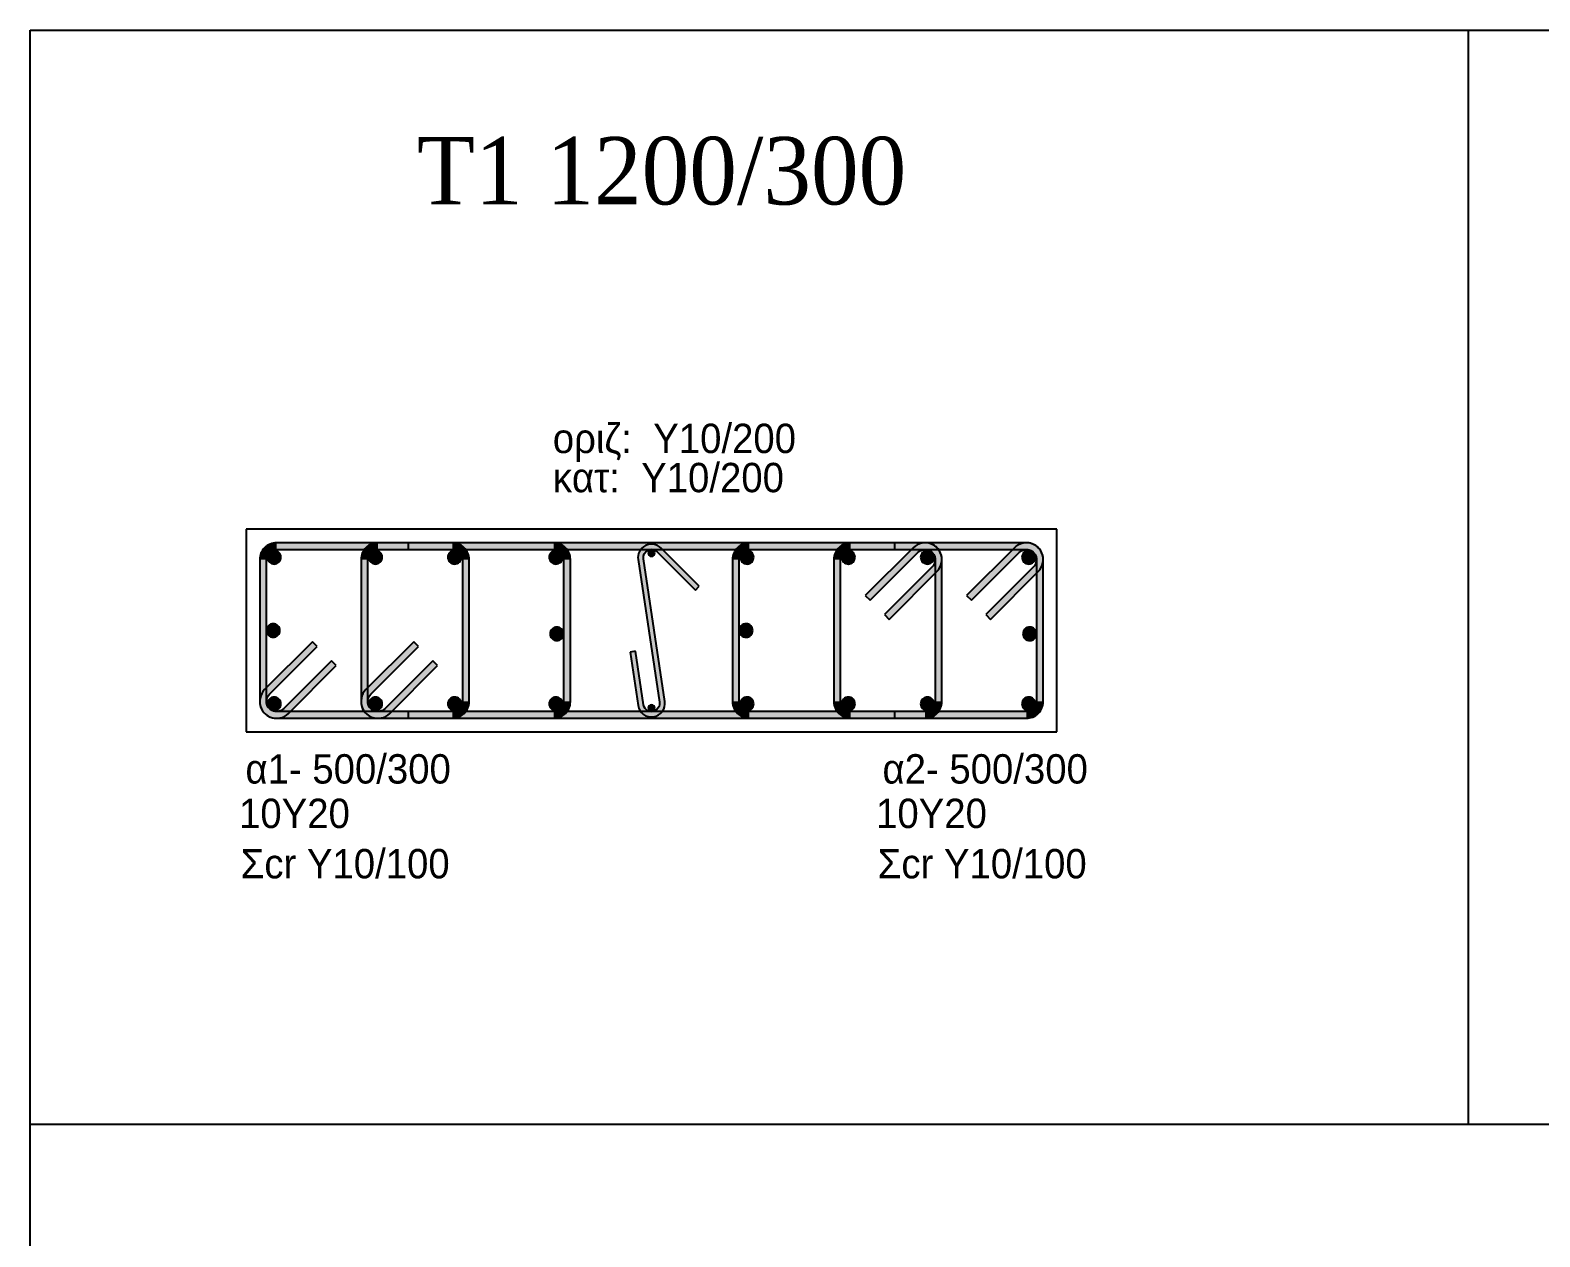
# Model space of a CAD drawing. Header units: millimetres. Extents: x -2171 to 1563, y -1758 to -1505.
# Drawn here: x -363.75 to -352.57, y -1599.19 to -1590.25 of the extents above; entities that cross this region are included whole.
import ezdxf

# ---------------------------------------------------------------- set-up
doc = ezdxf.new("R2010")
doc.units = ezdxf.units.MM
for name, color, linetype in [('-S_TEXT', 3, 'Continuous'), ('Col_Det', 7, 'Continuous'), ('Col_Det_4', 7, 'Continuous'), ('Col_Det_Fill', 7, 'Continuous'), ('Geo_Col_Pro_1', 7, 'Continuous')]:
    doc.layers.add(name, color=color, linetype=linetype)
doc.styles.add('S1Arl22_b_934_161', font='arial.ttf', dxfattribs={"width": 0.933629, "height": 0.002175})
doc.styles.add('S1TmsNwRmn22_b_934_161', font='times.ttf', dxfattribs={"width": 0.933629, "height": 0.002175})

msp = doc.modelspace()

# ---------------------------------------------------------------- hatches: boundary and pattern name
at = {"layer": 'Col_Det_Fill'}
for color, points in [(252, [(-361.9236, -1594.0955), (-361.9236, -1594.0455, 0.4142136), (-362.0486, -1594.1705), (-361.9986, -1594.1705, -0.4142136)]), (252, [(-359.8736, -1594.0955), (-359.8736, -1594.0455), (-361.9236, -1594.0455), (-361.9236, -1594.0955)]), (252, [(-361.1736, -1594.0955), (-361.1736, -1594.0455, 0.4142136), (-361.2986, -1594.1705), (-361.2486, -1594.1705, -0.4142136)]), (252, [(-360.6236, -1594.0955), (-360.6236, -1594.0455), (-361.1736, -1594.0455), (-361.1736, -1594.0955)]), (252, [(-357.3471, -1594.0955), (-357.3471, -1594.0455), (-360.9501, -1594.0455), (-360.9501, -1594.0955)]), (252, [(-360.5486, -1594.1705), (-360.4986, -1594.1705, 0.4142136), (-360.6236, -1594.0455), (-360.6236, -1594.0955, -0.4142136)]), (252, [(-359.7986, -1594.1705), (-359.7486, -1594.1705, 0.4142136), (-359.8736, -1594.0455), (-359.8736, -1594.0955, -0.4142136)]), (252, [(-359.2475, -1594.1704), (-359.208, -1594.1644, -0.7233449), (-359.1062, -1594.1131), (-359.0779, -1594.0848, 0.7233449)]), (252, [(-358.4236, -1594.0955), (-358.4236, -1594.0455, 0.4142136), (-358.5486, -1594.1705), (-358.4986, -1594.1705, -0.4142136)]), (252, [(-356.3736, -1594.0955), (-356.3736, -1594.0455), (-358.4236, -1594.0455), (-358.4236, -1594.0955)]), (252, [(-357.6736, -1594.0955), (-357.6736, -1594.0455, 0.4142136), (-357.7986, -1594.1705), (-357.7486, -1594.1705, -0.4142136)]), (252, [(-357.1236, -1594.0955), (-357.1236, -1594.0455), (-357.6736, -1594.0455), (-357.6736, -1594.0955)]), (252, [(-357.0486, -1594.1705), (-356.9986, -1594.1705, 0.6681786), (-357.212, -1594.0821), (-357.1766, -1594.1175, -0.6681786)]), (252, [(-357.0706, -1594.2236), (-357.0352, -1594.2589, 0.6681786), (-357.1236, -1594.0455), (-357.1236, -1594.0955, -0.6681786)]), (252, [(-356.2986, -1594.1705), (-356.2486, -1594.1705, 0.6681786), (-356.462, -1594.0821), (-356.4266, -1594.1175, -0.6681786)]), (252, [(-356.3206, -1594.2236), (-356.2852, -1594.2589, 0.6681786), (-356.3736, -1594.0455), (-356.3736, -1594.0955, -0.6681786)]), (252, [(-361.9986, -1594.1705), (-362.0486, -1594.1705), (-362.0486, -1595.2205), (-361.9986, -1595.2205)]), (12, [(-361.9913, -1594.1529, 0.4142136), (-361.9413, -1594.2029, 0.4142136), (-361.8913, -1594.1529, 0.4142136), (-361.9413, -1594.1029, 0.4142136)]), (252, [(-361.2486, -1594.1705), (-361.2986, -1594.1705), (-361.2986, -1595.2205), (-361.2486, -1595.2205)]), (56, [(-361.2413, -1594.1529, 0.4142136), (-361.1913, -1594.2029, 0.4142136), (-361.1413, -1594.1529, 0.4142136), (-361.1913, -1594.1029, 0.4142136)]), (56, [(-360.6559, -1594.1529, 0.4142136), (-360.6059, -1594.2029, 0.4142136), (-360.5559, -1594.1529, 0.4142136), (-360.6059, -1594.1029, 0.4142136)]), (252, [(-360.5486, -1595.2205), (-360.4986, -1595.2205), (-360.4986, -1594.1705), (-360.5486, -1594.1705)]), (12, [(-359.9059, -1594.1529, 0.4142136), (-359.8559, -1594.2029, 0.4142136), (-359.8059, -1594.1529, 0.4142136), (-359.8559, -1594.1029, 0.4142136)]), (252, [(-359.7986, -1595.2205), (-359.7486, -1595.2205), (-359.7486, -1594.1705), (-359.7986, -1594.1705)]), (252, [(-359.0893, -1595.2266), (-359.0497, -1595.2207), (-359.208, -1594.1644), (-359.2475, -1594.1704)]), (133, [(-359.1736, -1594.1205, 0.4142136), (-359.1486, -1594.1455, 0.4142136), (-359.1236, -1594.1205, 0.4142136), (-359.1486, -1594.0955, 0.4142136)]), (252, [(-359.0779, -1594.0848), (-359.1062, -1594.1131), (-358.8233, -1594.396), (-358.7951, -1594.3677)]), (252, [(-358.4986, -1594.1705), (-358.5486, -1594.1705), (-358.5486, -1595.2205), (-358.4986, -1595.2205)]), (12, [(-358.3913, -1594.1529, 0.4142136), (-358.4413, -1594.1029, 0.4142136), (-358.4913, -1594.1529, 0.4142136), (-358.4413, -1594.2029, 0.4142136)]), (252, [(-357.7486, -1594.1705), (-357.7986, -1594.1705), (-357.7986, -1595.2205), (-357.7486, -1595.2205)]), (56, [(-357.6413, -1594.1529, 0.4142136), (-357.6913, -1594.1029, 0.4142136), (-357.7413, -1594.1529, 0.4142136), (-357.6913, -1594.2029, 0.4142136)]), (252, [(-357.1766, -1594.1175), (-357.212, -1594.0821), (-357.5656, -1594.4357), (-357.5302, -1594.4711)]), (56, [(-357.0559, -1594.1529, 0.4142136), (-357.1059, -1594.1029, 0.4142136), (-357.1559, -1594.1529, 0.4142136), (-357.1059, -1594.2029, 0.4142136)]), (252, [(-357.0486, -1595.2205), (-356.9986, -1595.2205), (-356.9986, -1594.1705), (-357.0486, -1594.1705)]), (252, [(-356.4266, -1594.1175), (-356.462, -1594.0821), (-356.8156, -1594.4357), (-356.7802, -1594.4711)]), (12, [(-356.3059, -1594.1529, 0.4142136), (-356.3559, -1594.1029, 0.4142136), (-356.4059, -1594.1529, 0.4142136), (-356.3559, -1594.2029, 0.4142136)]), (252, [(-356.2986, -1595.2205), (-356.2486, -1595.2205), (-356.2486, -1594.1705), (-356.2986, -1594.1705)]), (252, [(-357.4241, -1594.5771), (-357.3888, -1594.6125), (-357.0352, -1594.2589), (-357.0706, -1594.2236)]), (252, [(-356.6741, -1594.5771), (-356.6388, -1594.6125), (-356.2852, -1594.2589), (-356.3206, -1594.2236)]), (133, [(-361.9986, -1594.695, 0.4142136), (-361.9486, -1594.745, 0.4142136), (-361.8986, -1594.695, 0.4142136), (-361.9486, -1594.645, 0.4142136)]), (133, [(-359.8986, -1594.7197, 0.4142136), (-359.8486, -1594.7697, 0.4142136), (-359.7986, -1594.7197, 0.4142136), (-359.8486, -1594.6697, 0.4142136)]), (133, [(-358.3986, -1594.695, 0.4142136), (-358.4486, -1594.645, 0.4142136), (-358.4986, -1594.695, 0.4142136), (-358.4486, -1594.745, 0.4142136)]), (133, [(-356.2986, -1594.7197, 0.4142136), (-356.3486, -1594.6697, 0.4142136), (-356.3986, -1594.7197, 0.4142136), (-356.3486, -1594.7697, 0.4142136)]), (252, [(-361.6231, -1594.8139), (-361.6584, -1594.7786), (-362.012, -1595.1321), (-361.9766, -1595.1675)]), (252, [(-360.8731, -1594.8139), (-360.9084, -1594.7786), (-361.262, -1595.1321), (-361.2266, -1595.1675)]), (252, [(-359.2672, -1594.8488), (-359.3068, -1594.8548), (-359.2475, -1595.2504), (-359.208, -1595.2444)]), (252, [(-361.8706, -1595.2736), (-361.8352, -1595.3089), (-361.4817, -1594.9554), (-361.517, -1594.92)]), (252, [(-361.1206, -1595.2736), (-361.0852, -1595.3089), (-360.7317, -1594.9554), (-360.767, -1594.92)]), (252, [(-361.9766, -1595.1675), (-362.012, -1595.1321, 0.6681786), (-361.9236, -1595.3455), (-361.9236, -1595.2955, -0.6681786)]), (12, [(-361.9913, -1595.2382, 0.4142136), (-361.9413, -1595.2882, 0.4142136), (-361.8913, -1595.2382, 0.4142136), (-361.9413, -1595.1882, 0.4142136)]), (252, [(-361.2266, -1595.1675), (-361.262, -1595.1321, 0.6681786), (-361.1736, -1595.3455), (-361.1736, -1595.2955, -0.6681786)]), (56, [(-361.2413, -1595.2382, 0.4142136), (-361.1913, -1595.2882, 0.4142136), (-361.1413, -1595.2382, 0.4142136), (-361.1913, -1595.1882, 0.4142136)]), (56, [(-360.6559, -1595.2382, 0.4142136), (-360.6059, -1595.2882, 0.4142136), (-360.5559, -1595.2382, 0.4142136), (-360.6059, -1595.1882, 0.4142136)]), (12, [(-359.9059, -1595.2382, 0.4142136), (-359.8559, -1595.2882, 0.4142136), (-359.8059, -1595.2382, 0.4142136), (-359.8559, -1595.1882, 0.4142136)]), (12, [(-358.3913, -1595.2382, 0.4142136), (-358.4413, -1595.1882, 0.4142136), (-358.4913, -1595.2382, 0.4142136), (-358.4413, -1595.2882, 0.4142136)]), (56, [(-357.6413, -1595.2382, 0.4142136), (-357.6913, -1595.1882, 0.4142136), (-357.7413, -1595.2382, 0.4142136), (-357.6913, -1595.2882, 0.4142136)]), (56, [(-357.0559, -1595.2382, 0.4142136), (-357.1059, -1595.1882, 0.4142136), (-357.1559, -1595.2382, 0.4142136), (-357.1059, -1595.2882, 0.4142136)]), (12, [(-356.3059, -1595.2382, 0.4142136), (-356.3559, -1595.1882, 0.4142136), (-356.4059, -1595.2382, 0.4142136), (-356.3559, -1595.2882, 0.4142136)]), (252, [(-361.9986, -1595.2205), (-362.0486, -1595.2205, 0.6681786), (-361.8352, -1595.3089), (-361.8706, -1595.2736, -0.6681786)]), (252, [(-361.9236, -1595.2955), (-361.9236, -1595.3455), (-359.8736, -1595.3455), (-359.8736, -1595.2955)]), (252, [(-361.2486, -1595.2205), (-361.2986, -1595.2205, 0.6681786), (-361.0852, -1595.3089), (-361.1206, -1595.2736, -0.6681786)]), (252, [(-361.1736, -1595.2955), (-361.1736, -1595.3455), (-360.6236, -1595.3455), (-360.6236, -1595.2955)]), (252, [(-360.9501, -1595.2955), (-360.9501, -1595.3455), (-357.3471, -1595.3455), (-357.3471, -1595.2955)]), (252, [(-360.6236, -1595.2955), (-360.6236, -1595.3455, 0.4142136), (-360.4986, -1595.2205), (-360.5486, -1595.2205, -0.4142136)]), (252, [(-359.8736, -1595.2955), (-359.8736, -1595.3455, 0.4142136), (-359.7486, -1595.2205), (-359.7986, -1595.2205, -0.4142136)]), (252, [(-359.208, -1595.2444), (-359.2475, -1595.2504, 1), (-359.0497, -1595.2207), (-359.0893, -1595.2266, -1)]), (133, [(-359.1736, -1595.2705, 0.4142136), (-359.1486, -1595.2955, 0.4142136), (-359.1236, -1595.2705, 0.4142136), (-359.1486, -1595.2455, 0.4142136)]), (252, [(-358.4986, -1595.2205), (-358.5486, -1595.2205, 0.4142136), (-358.4236, -1595.3455), (-358.4236, -1595.2955, -0.4142136)]), (252, [(-358.4236, -1595.2955), (-358.4236, -1595.3455), (-356.3736, -1595.3455), (-356.3736, -1595.2955)]), (252, [(-357.7486, -1595.2205), (-357.7986, -1595.2205, 0.4142136), (-357.6736, -1595.3455), (-357.6736, -1595.2955, -0.4142136)]), (252, [(-357.6736, -1595.2955), (-357.6736, -1595.3455), (-357.1236, -1595.3455), (-357.1236, -1595.2955)]), (252, [(-357.1236, -1595.2955), (-357.1236, -1595.3455, 0.4142136), (-356.9986, -1595.2205), (-357.0486, -1595.2205, -0.4142136)]), (252, [(-356.3736, -1595.2955), (-356.3736, -1595.3455, 0.4142136), (-356.2486, -1595.2205), (-356.2986, -1595.2205, -0.4142136)])]:
    msp.add_hatch(color=color, dxfattribs=at).paths.add_polyline_path(points)

# ---------------------------------------------------------------- linework, layer by layer
at = {"layer": '-S_TEXT', "ltscale": 5}
msp.add_lwpolyline([(-363.7475, -1590.2497), (-305.6, -1590.2497), (-305.6, -1630.2944), (-363.7475, -1630.2944)], close=True, dxfattribs=at)
at = {"layer": 'Col_Det', "color": 7}
for points in [[(-356.1486, -1593.9455), (-362.1486, -1593.9455)], [(-362.1486, -1593.9455), (-362.1486, -1595.4455)], [(-356.1486, -1595.4455), (-356.1486, -1593.9455)], [(-359.8736, -1594.0455), (-361.9236, -1594.0455)], [(-360.6236, -1594.0455), (-361.1736, -1594.0455)], [(-357.3471, -1594.0455), (-360.9501, -1594.0455)], [(-360.9501, -1594.0455), (-360.9501, -1594.0955)], [(-356.3736, -1594.0455), (-358.4236, -1594.0455)], [(-357.1236, -1594.0455), (-357.6736, -1594.0455)], [(-357.3471, -1594.0955), (-357.3471, -1594.0455)], [(-362.0486, -1594.1705), (-362.0486, -1595.2205)], [(-361.9986, -1595.2205), (-361.9986, -1594.1705)], [(-361.9236, -1594.0955), (-359.8736, -1594.0955)], [(-361.2986, -1594.1705), (-361.2986, -1595.2205)], [(-361.2486, -1595.2205), (-361.2486, -1594.1705)], [(-361.1736, -1594.0955), (-360.6236, -1594.0955)], [(-360.9501, -1594.0955), (-357.3471, -1594.0955)], [(-360.5486, -1594.1705), (-360.5486, -1595.2205)], [(-360.4986, -1595.2205), (-360.4986, -1594.1705)], [(-359.7986, -1594.1705), (-359.7986, -1595.2205)], [(-359.7486, -1595.2205), (-359.7486, -1594.1705)], [(-359.2475, -1594.1704), (-359.0893, -1595.2266)], [(-359.0497, -1595.2207), (-359.208, -1594.1644)], [(-359.1062, -1594.1131), (-358.8233, -1594.396)], [(-358.7951, -1594.3677), (-359.0779, -1594.0848)], [(-358.5486, -1594.1705), (-358.5486, -1595.2205)], [(-358.4986, -1595.2205), (-358.4986, -1594.1705)], [(-358.4236, -1594.0955), (-356.3736, -1594.0955)], [(-357.7986, -1594.1705), (-357.7986, -1595.2205)], [(-357.7486, -1595.2205), (-357.7486, -1594.1705)], [(-357.6736, -1594.0955), (-357.1236, -1594.0955)], [(-357.212, -1594.0821), (-357.5656, -1594.4357)], [(-357.5302, -1594.4711), (-357.1766, -1594.1175)], [(-357.0486, -1594.1705), (-357.0486, -1595.2205)], [(-356.9986, -1595.2205), (-356.9986, -1594.1705)], [(-356.462, -1594.0821), (-356.8156, -1594.4357)], [(-356.7802, -1594.4711), (-356.4266, -1594.1175)], [(-356.2986, -1594.1705), (-356.2986, -1595.2205)], [(-356.2486, -1595.2205), (-356.2486, -1594.1705)], [(-357.0706, -1594.2236), (-357.4241, -1594.5771)], [(-357.3888, -1594.6125), (-357.0352, -1594.2589)], [(-356.3206, -1594.2236), (-356.6741, -1594.5771)], [(-356.6388, -1594.6125), (-356.2852, -1594.2589)], [(-358.8233, -1594.396), (-358.7951, -1594.3677)], [(-357.5656, -1594.4357), (-357.5302, -1594.4711)], [(-356.8156, -1594.4357), (-356.7802, -1594.4711)], [(-357.4241, -1594.5771), (-357.3888, -1594.6125)], [(-356.6741, -1594.5771), (-356.6388, -1594.6125)], [(-361.6584, -1594.7786), (-362.012, -1595.1321)], [(-361.9766, -1595.1675), (-361.6231, -1594.8139)], [(-361.6231, -1594.8139), (-361.6584, -1594.7786)], [(-360.9084, -1594.7786), (-361.262, -1595.1321)], [(-361.2266, -1595.1675), (-360.8731, -1594.8139)], [(-360.8731, -1594.8139), (-360.9084, -1594.7786)], [(-359.2672, -1594.8488), (-359.3068, -1594.8548)], [(-359.208, -1595.2444), (-359.2672, -1594.8488)], [(-361.517, -1594.92), (-361.8706, -1595.2736)], [(-361.8352, -1595.3089), (-361.4817, -1594.9554)], [(-361.4817, -1594.9554), (-361.517, -1594.92)], [(-360.767, -1594.92), (-361.1206, -1595.2736)], [(-361.0852, -1595.3089), (-360.7317, -1594.9554)], [(-360.7317, -1594.9554), (-360.767, -1594.92)], [(-359.3068, -1594.8548), (-359.2475, -1595.2504)], [(-359.8736, -1595.2955), (-361.9236, -1595.2955)], [(-360.6236, -1595.2955), (-361.1736, -1595.2955)], [(-360.9501, -1595.2955), (-360.9501, -1595.3455)], [(-357.3471, -1595.2955), (-360.9501, -1595.2955)], [(-356.3736, -1595.2955), (-358.4236, -1595.2955)], [(-357.1236, -1595.2955), (-357.6736, -1595.2955)], [(-357.3471, -1595.3455), (-357.3471, -1595.2955)], [(-361.9236, -1595.3455), (-359.8736, -1595.3455)], [(-361.1736, -1595.3455), (-360.6236, -1595.3455)], [(-360.9501, -1595.3455), (-357.3471, -1595.3455)], [(-358.4236, -1595.3455), (-356.3736, -1595.3455)], [(-357.6736, -1595.3455), (-357.1236, -1595.3455)], [(-362.1486, -1595.4455), (-356.1486, -1595.4455)]]:
    msp.add_lwpolyline(points, dxfattribs=at)
for points in [[(-361.9236, -1594.0455, 0.4142136), (-362.0486, -1594.1705)], [(-361.1736, -1594.0455, 0.4142136), (-361.2986, -1594.1705)], [(-360.4986, -1594.1705, 0.4142136), (-360.6236, -1594.0455)], [(-359.7486, -1594.1705, 0.4142136), (-359.8736, -1594.0455)], [(-359.0779, -1594.0848, 0.7233449), (-359.2475, -1594.1704, 0.7233449)], [(-358.4236, -1594.0455, 0.4142136), (-358.5486, -1594.1705)], [(-357.6736, -1594.0455, 0.4142136), (-357.7986, -1594.1705)], [(-356.9986, -1594.1705, 0.6681786), (-357.212, -1594.0821)], [(-357.0352, -1594.2589, 0.6681786), (-357.1236, -1594.0455)], [(-356.2486, -1594.1705, 0.6681786), (-356.462, -1594.0821)], [(-356.2852, -1594.2589, 0.6681786), (-356.3736, -1594.0455)], [(-361.9986, -1594.1705, -0.4142136), (-361.9236, -1594.0955, -0.4142136)], [(-361.9413, -1594.1029, 0.4142136), (-361.9913, -1594.1529, 0.4142136)], [(-361.9913, -1594.1529, 0.4142136), (-361.9413, -1594.2029, 0.4142136)], [(-361.8913, -1594.1529, 0.4142136), (-361.9413, -1594.1029, 0.4142136)], [(-361.9413, -1594.2029, 0.4142136), (-361.8913, -1594.1529, 0.4142136)], [(-361.2486, -1594.1705, -0.4142136), (-361.1736, -1594.0955, -0.4142136)], [(-361.1913, -1594.1029, 0.4142136), (-361.2413, -1594.1529, 0.4142136)], [(-361.2413, -1594.1529, 0.4142136), (-361.1913, -1594.2029, 0.4142136)], [(-361.1413, -1594.1529, 0.4142136), (-361.1913, -1594.1029, 0.4142136)], [(-361.1913, -1594.2029, 0.4142136), (-361.1413, -1594.1529, 0.4142136)], [(-360.6059, -1594.1029, 0.4142136), (-360.6559, -1594.1529, 0.4142136)], [(-360.6559, -1594.1529, 0.4142136), (-360.6059, -1594.2029, 0.4142136)], [(-360.6236, -1594.0955, -0.4142136), (-360.5486, -1594.1705, -0.4142136)], [(-360.5559, -1594.1529, 0.4142136), (-360.6059, -1594.1029, 0.4142136)], [(-360.6059, -1594.2029, 0.4142136), (-360.5559, -1594.1529, 0.4142136)], [(-359.8559, -1594.1029, 0.4142136), (-359.9059, -1594.1529, 0.4142136)], [(-359.9059, -1594.1529, 0.4142136), (-359.8559, -1594.2029, 0.4142136)], [(-359.8736, -1594.0955, -0.4142136), (-359.7986, -1594.1705, -0.4142136)], [(-359.8059, -1594.1529, 0.4142136), (-359.8559, -1594.1029, 0.4142136)], [(-359.8559, -1594.2029, 0.4142136), (-359.8059, -1594.1529, 0.4142136)], [(-359.208, -1594.1644, -0.7233449), (-359.1062, -1594.1131)], [(-359.1486, -1594.0955, 0.4142136), (-359.1736, -1594.1205, 0.4142136)], [(-359.1736, -1594.1205, 0.4142136), (-359.1486, -1594.1455, 0.4142136)], [(-359.1236, -1594.1205, 0.4142136), (-359.1486, -1594.0955, 0.4142136)], [(-359.1486, -1594.1455, 0.4142136), (-359.1236, -1594.1205, 0.4142136)], [(-358.4986, -1594.1705, -0.4142136), (-358.4236, -1594.0955, -0.4142136)], [(-358.4413, -1594.1029, 0.4142136), (-358.4913, -1594.1529, 0.4142136)], [(-358.4913, -1594.1529, 0.4142136), (-358.4413, -1594.2029, 0.4142136)], [(-358.3913, -1594.1529, 0.4142136), (-358.4413, -1594.1029, 0.4142136)], [(-358.4413, -1594.2029, 0.4142136), (-358.3913, -1594.1529, 0.4142136)], [(-357.7486, -1594.1705, -0.4142136), (-357.6736, -1594.0955, -0.4142136)], [(-357.6913, -1594.1029, 0.4142136), (-357.7413, -1594.1529, 0.4142136)], [(-357.7413, -1594.1529, 0.4142136), (-357.6913, -1594.2029, 0.4142136)], [(-357.6413, -1594.1529, 0.4142136), (-357.6913, -1594.1029, 0.4142136)], [(-357.6913, -1594.2029, 0.4142136), (-357.6413, -1594.1529, 0.4142136)], [(-357.1766, -1594.1175, -0.6681786), (-357.0486, -1594.1705, -0.6681786)], [(-357.1059, -1594.1029, 0.4142136), (-357.1559, -1594.1529, 0.4142136)], [(-357.1559, -1594.1529, 0.4142136), (-357.1059, -1594.2029, 0.4142136)], [(-357.1236, -1594.0955, -0.6681786), (-357.0706, -1594.2236, -0.6681786)], [(-357.0559, -1594.1529, 0.4142136), (-357.1059, -1594.1029, 0.4142136)], [(-357.1059, -1594.2029, 0.4142136), (-357.0559, -1594.1529, 0.4142136)], [(-356.4266, -1594.1175, -0.6681786), (-356.2986, -1594.1705, -0.6681786)], [(-356.3559, -1594.1029, 0.4142136), (-356.4059, -1594.1529, 0.4142136)], [(-356.4059, -1594.1529, 0.4142136), (-356.3559, -1594.2029, 0.4142136)], [(-356.3736, -1594.0955, -0.6681786), (-356.3206, -1594.2236, -0.6681786)], [(-356.3059, -1594.1529, 0.4142136), (-356.3559, -1594.1029, 0.4142136)], [(-356.3559, -1594.2029, 0.4142136), (-356.3059, -1594.1529, 0.4142136)], [(-361.9486, -1594.645, 0.4142136), (-361.9986, -1594.695, 0.4142136)], [(-361.9986, -1594.695, 0.4142136), (-361.9486, -1594.745, 0.4142136)], [(-361.8986, -1594.695, 0.4142136), (-361.9486, -1594.645, 0.4142136)], [(-361.9486, -1594.745, 0.4142136), (-361.8986, -1594.695, 0.4142136)], [(-359.8486, -1594.6697, 0.4142136), (-359.8986, -1594.7197, 0.4142136)], [(-359.8986, -1594.7197, 0.4142136), (-359.8486, -1594.7697, 0.4142136)], [(-359.7986, -1594.7197, 0.4142136), (-359.8486, -1594.6697, 0.4142136)], [(-359.8486, -1594.7697, 0.4142136), (-359.7986, -1594.7197, 0.4142136)], [(-358.4486, -1594.645, 0.4142136), (-358.4986, -1594.695, 0.4142136)], [(-358.4986, -1594.695, 0.4142136), (-358.4486, -1594.745, 0.4142136)], [(-358.3986, -1594.695, 0.4142136), (-358.4486, -1594.645, 0.4142136)], [(-358.4486, -1594.745, 0.4142136), (-358.3986, -1594.695, 0.4142136)], [(-356.3486, -1594.6697, 0.4142136), (-356.3986, -1594.7197, 0.4142136)], [(-356.3986, -1594.7197, 0.4142136), (-356.3486, -1594.7697, 0.4142136)], [(-356.2986, -1594.7197, 0.4142136), (-356.3486, -1594.6697, 0.4142136)], [(-356.3486, -1594.7697, 0.4142136), (-356.2986, -1594.7197, 0.4142136)], [(-362.012, -1595.1321, 0.6681786), (-361.9236, -1595.3455)], [(-361.9236, -1595.2955, -0.6681786), (-361.9766, -1595.1675, -0.6681786)], [(-361.9413, -1595.1882, 0.4142136), (-361.9913, -1595.2382, 0.4142136)], [(-361.8913, -1595.2382, 0.4142136), (-361.9413, -1595.1882, 0.4142136)], [(-361.262, -1595.1321, 0.6681786), (-361.1736, -1595.3455)], [(-361.1736, -1595.2955, -0.6681786), (-361.2266, -1595.1675, -0.6681786)], [(-361.1913, -1595.1882, 0.4142136), (-361.2413, -1595.2382, 0.4142136)], [(-361.1413, -1595.2382, 0.4142136), (-361.1913, -1595.1882, 0.4142136)], [(-360.6059, -1595.1882, 0.4142136), (-360.6559, -1595.2382, 0.4142136)], [(-360.5559, -1595.2382, 0.4142136), (-360.6059, -1595.1882, 0.4142136)], [(-359.8559, -1595.1882, 0.4142136), (-359.9059, -1595.2382, 0.4142136)], [(-359.8059, -1595.2382, 0.4142136), (-359.8559, -1595.1882, 0.4142136)], [(-358.4413, -1595.1882, 0.4142136), (-358.4913, -1595.2382, 0.4142136)], [(-358.3913, -1595.2382, 0.4142136), (-358.4413, -1595.1882, 0.4142136)], [(-357.6913, -1595.1882, 0.4142136), (-357.7413, -1595.2382, 0.4142136)], [(-357.6413, -1595.2382, 0.4142136), (-357.6913, -1595.1882, 0.4142136)], [(-357.1059, -1595.1882, 0.4142136), (-357.1559, -1595.2382, 0.4142136)], [(-357.0559, -1595.2382, 0.4142136), (-357.1059, -1595.1882, 0.4142136)], [(-356.3559, -1595.1882, 0.4142136), (-356.4059, -1595.2382, 0.4142136)], [(-356.3059, -1595.2382, 0.4142136), (-356.3559, -1595.1882, 0.4142136)], [(-362.0486, -1595.2205, 0.6681786), (-361.8352, -1595.3089)], [(-361.8706, -1595.2736, -0.6681786), (-361.9986, -1595.2205, -0.6681786)], [(-361.9913, -1595.2382, 0.4142136), (-361.9413, -1595.2882, 0.4142136)], [(-361.9413, -1595.2882, 0.4142136), (-361.8913, -1595.2382, 0.4142136)], [(-361.2986, -1595.2205, 0.6681786), (-361.0852, -1595.3089)], [(-361.1206, -1595.2736, -0.6681786), (-361.2486, -1595.2205, -0.6681786)], [(-361.2413, -1595.2382, 0.4142136), (-361.1913, -1595.2882, 0.4142136)], [(-361.1913, -1595.2882, 0.4142136), (-361.1413, -1595.2382, 0.4142136)], [(-360.6559, -1595.2382, 0.4142136), (-360.6059, -1595.2882, 0.4142136)], [(-360.6236, -1595.3455, 0.4142136), (-360.4986, -1595.2205)], [(-360.5486, -1595.2205, -0.4142136), (-360.6236, -1595.2955, -0.4142136)], [(-360.6059, -1595.2882, 0.4142136), (-360.5559, -1595.2382, 0.4142136)], [(-359.9059, -1595.2382, 0.4142136), (-359.8559, -1595.2882, 0.4142136)], [(-359.8736, -1595.3455, 0.4142136), (-359.7486, -1595.2205)], [(-359.7986, -1595.2205, -0.4142136), (-359.8736, -1595.2955, -0.4142136)], [(-359.8559, -1595.2882, 0.4142136), (-359.8059, -1595.2382, 0.4142136)], [(-359.2475, -1595.2504, 1), (-359.0497, -1595.2207)], [(-359.0893, -1595.2266, -1), (-359.208, -1595.2444, -1)], [(-359.1486, -1595.2455, 0.4142136), (-359.1736, -1595.2705, 0.4142136)], [(-359.1736, -1595.2705, 0.4142136), (-359.1486, -1595.2955, 0.4142136)], [(-359.1236, -1595.2705, 0.4142136), (-359.1486, -1595.2455, 0.4142136)], [(-359.1486, -1595.2955, 0.4142136), (-359.1236, -1595.2705, 0.4142136)], [(-358.5486, -1595.2205, 0.4142136), (-358.4236, -1595.3455)], [(-358.4236, -1595.2955, -0.4142136), (-358.4986, -1595.2205, -0.4142136)], [(-358.4913, -1595.2382, 0.4142136), (-358.4413, -1595.2882, 0.4142136)], [(-358.4413, -1595.2882, 0.4142136), (-358.3913, -1595.2382, 0.4142136)], [(-357.7986, -1595.2205, 0.4142136), (-357.6736, -1595.3455)], [(-357.6736, -1595.2955, -0.4142136), (-357.7486, -1595.2205, -0.4142136)], [(-357.7413, -1595.2382, 0.4142136), (-357.6913, -1595.2882, 0.4142136)], [(-357.6913, -1595.2882, 0.4142136), (-357.6413, -1595.2382, 0.4142136)], [(-357.1559, -1595.2382, 0.4142136), (-357.1059, -1595.2882, 0.4142136)], [(-357.1236, -1595.3455, 0.4142136), (-356.9986, -1595.2205)], [(-357.0486, -1595.2205, -0.4142136), (-357.1236, -1595.2955, -0.4142136)], [(-357.1059, -1595.2882, 0.4142136), (-357.0559, -1595.2382, 0.4142136)], [(-356.4059, -1595.2382, 0.4142136), (-356.3559, -1595.2882, 0.4142136)], [(-356.3736, -1595.3455, 0.4142136), (-356.2486, -1595.2205)], [(-356.2986, -1595.2205, -0.4142136), (-356.3736, -1595.2955, -0.4142136)], [(-356.3559, -1595.2882, 0.4142136), (-356.3059, -1595.2382, 0.4142136)]]:
    msp.add_lwpolyline(points, format="xyb", dxfattribs=at)
at = {"layer": 'Geo_Col_Pro_1', "color": 4, "linetype": 'Continuous', "ltscale": 0.5}
for p, q in [((-353.1031, -1590.2497), (-353.1031, -1598.3514)), ((-363.7475, -1598.3514), (-305.6, -1598.3514))]:
    msp.add_line(p, q, dxfattribs=at)

# ---------------------------------------------------------------- texts
at = {"layer": 'Col_Det', "color": 7, "style": 'S1Arl22_b_934_161', "width": 0.933629}
for s, p in [('οριζ:  Y10/200', (-359.879, -1593.3813)), ('κατ:  Y10/200', (-359.879, -1593.6713)), (' α1- 500/300', (-362.2328, -1595.8286)), (' α2- 500/300', (-357.5172, -1595.8286)), ('10Y20', (-362.2013, -1596.1581)), ('10Y20', (-357.4858, -1596.1581)), ('Σcr Y10/100', (-362.1895, -1596.5306)), ('Σcr Y10/100', (-357.4739, -1596.5306))]:
    msp.add_text(s, height=0.2175, dxfattribs=at).set_placement(p)
at = {"layer": 'Col_Det_4', "color": 1, "style": 'S1TmsNwRmn22_b_934_161', "width": 0.933629}
msp.add_text('T1 1200/300', height=0.5, dxfattribs=at).set_placement((-360.8856, -1591.5404))

doc.saveas('drawing.dxf')
